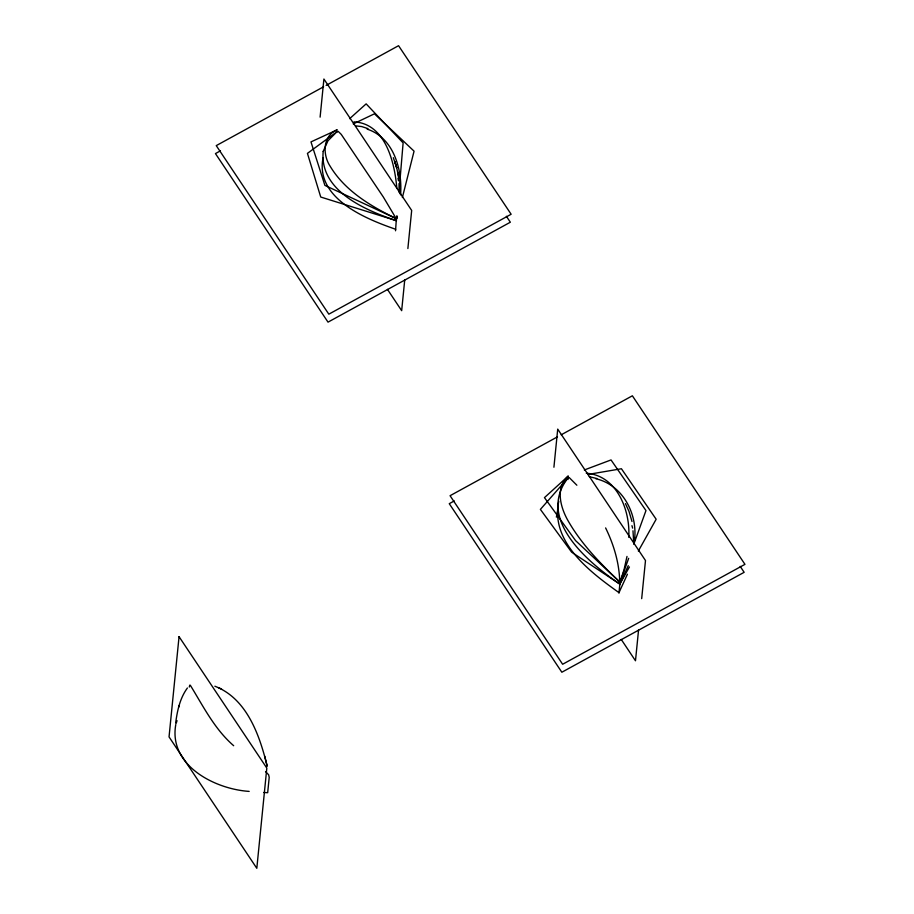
<?xml version="1.0" encoding="UTF-8"?>
<svg xmlns="http://www.w3.org/2000/svg" width="914" height="914" viewBox="0 0 914 914"><rect width="100%" height="100%" fill="white"/><g stroke="black" fill="none" stroke-linecap="round" stroke-linejoin="round"><path stroke-width="1.37" d="M633.768 543.122L632.979 530.783M400.572 194.808C402.537 169.581 393.694 137.82 367.131 129.114M628.763 537.375C630.489 510.583 616.939 475.349 586.297 473.235M396.859 216.104L396.722 218.857L324.893 185.393L310.977 141.899L337.232 129.799C322.562 135.683 322.493 154.774 330.194 166.314C345.161 191.175 371.312 206.484 396.722 218.857L396.962 216.047M398.972 192.134L403.12 142.904L366.148 103.865L349.628 118.683M619.726 585.291C620.023 565.412 614.288 545.669 605.616 527.926M320.106 117.141L323.91 79.027L411.677 210.437L407.873 248.551M395.534 230.785L396.322 219.646A5.404 1.325 61.3 0 0 395.728 217.829L383.332 197.024L341.242 134.381L338.169 131.342L337.038 132.062M404.765 279.615L401.669 310.669L387.433 289.361M553.918 467.237L557.723 429.123L645.49 560.533L641.685 598.647M618.949 593.083L619.681 585.76M638.589 629.7L635.481 660.765L621.257 639.457M189.278 687.054L189.746 685.169A5.518 1.177 66.4 0 1 190.386 685.386C203.296 706.396 214.607 729.166 233.676 745.721M567.948 479.519L568.497 477.588A5.518 1.508 56.1 0 1 569.342 477.691L576.86 485.22M556.375 517.13L557.974 509.258M175.796 724.505C168.325 765.326 214.733 789.148 249.179 791.398M175.671 723.008C177.247 710.784 179.967 698.125 187.393 688.002M633.848 544.138C639.32 516.901 624.171 485.265 595.791 478.708M627.004 556.432L624.193 569.045L620.023 582.229L575.614 540.642L544.458 497.627L568.302 475.988C554.775 488.007 560.625 508.173 568.565 521.631C581.932 544.721 600.841 563.938 620.023 582.229L628.672 558.34M402.377 197.527L414.065 151.164L374.454 113.804L353.261 123.916M178.653 707.276L179.11 705.551M558.774 501.295C550.022 541.831 589.953 571.958 618.995 592.638L627.427 574.221M176.219 723.225L177.042 720.666M323.076 157.756C314.919 198.201 365.372 218.834 395.682 229.265M633.962 543.75L645.97 510.572L611.032 459.936L584.332 469.967M628.272 565.675L619.841 584.092L571.65 552.182L540.391 509.395L568.12 477.839C535.673 519.015 588.582 562.761 619.841 584.092L629.438 566.954M638.349 551.051L656.161 519.243L621.417 468.745L587.759 474.492M323.636 86.761L216.252 145.623L328.823 314.176L511.132 214.253L398.561 45.7L326.138 85.39M220.445 150.844L215.453 153.586L328.023 322.139L510.343 222.216L506.379 216.287M557.46 436.858L450.065 495.708L562.636 664.261L744.956 564.349L632.374 395.796L561.196 434.801M454.269 500.941L449.265 503.683L561.847 672.236L744.156 572.313L740.191 566.372M354.015 121.87C385.468 123.527 394.688 162.509 396.825 188.181M263.723 792.495L267.676 792.701L269.207 777.391L268.625 774.775L265.551 771.61M355.637 125.869L361.658 126.555L367.965 128.611M589.244 476.662L596.819 478.525M214.87 686.22C246.894 698.547 259.633 735.313 267.071 765.761M218.355 687.579L221.554 689.087M625.462 503.614L629.003 511.406L631.985 521.494M393.328 157.699L396.653 167.628L398.641 177.03M631.951 525.676L632.637 528.121M264.717 756.175L267.174 766.195M397.978 178.173L398.515 180.835M397.761 172.209L398.881 178.516M399.041 183.497L399.909 193.688M179.053 636.658L169.044 736.89L256.811 868.3L266.819 768.068L179.053 636.658M323.19 151.404C319.374 191.003 365.623 210.369 396.539 220.72L320.734 197.036L307.435 153.381L337.049 131.65L328 140.745L323.19 151.404M396.653 167.628L394.871 161.824L396.653 167.628"/></g></svg>
